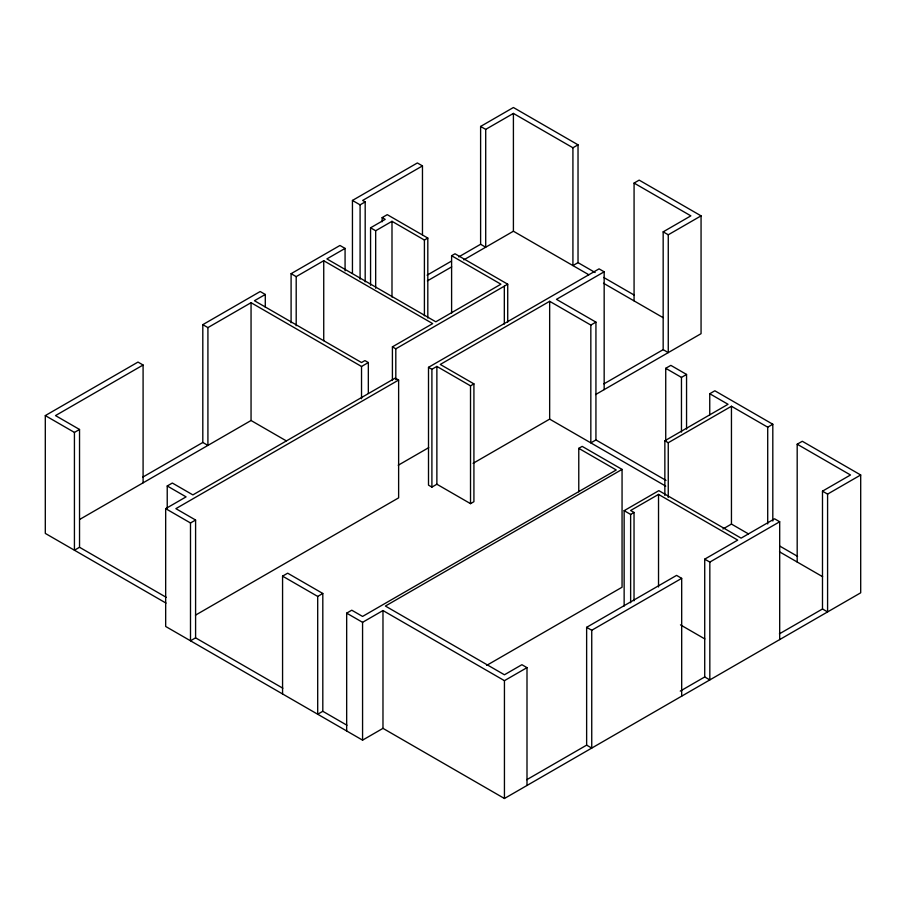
<?xml version="1.0" encoding="UTF-8"?>
<svg xmlns="http://www.w3.org/2000/svg" width="906" height="906" viewBox="0 0 906 906"><rect width="100%" height="100%" fill="white"/><g stroke="black" fill="none" stroke-linecap="round" stroke-linejoin="round"><path stroke-width="1.36" d="M352.445 273.374L352.445 200.441L417.372 162.955L422.468 165.9L422.468 234.631M458.719 256.908L480.61 244.269L480.61 126.444L513.408 107.508L578.028 144.824L578.028 262.638L595.151 272.525M422.468 165.9L362.649 200.441L365.186 201.913L365.186 281.857M480.61 126.444L485.707 129.388L513.408 113.409L572.92 147.769L578.028 144.824M352.445 200.441L360.09 204.858L365.186 201.913M382.151 221.8L382.151 217.599L387.247 214.654L427.813 238.074L427.813 318.017M166.002 603.09L45.3 533.408L45.3 415.594L137.995 362.072L143.091 365.016L143.091 482.83M142.888 477.066L202.808 442.468L202.808 324.654L260.192 291.528L265.288 294.473L265.288 307.089M291.098 322.774L291.098 273.68L339.965 245.469L345.073 248.414L345.073 270.849M370.565 285.299L370.565 227.802L385.197 219.354L382.151 217.599M143.091 365.016L55.504 415.594L79.535 429.467L79.535 547.281L166.228 597.326M202.808 324.654L207.916 327.598L251.053 302.695L361.528 366.477L368.334 362.547L368.334 393.408M265.288 294.473L254.45 300.724L361.528 362.547L364.925 360.588L368.334 362.547M291.098 273.68L296.194 276.624L323.736 260.724L432.672 323.612L392.411 346.851L392.411 380.52M345.073 248.414L326.885 258.912L435.809 321.8L500.916 284.201L451.607 255.73L451.607 313.238M370.565 227.802L375.673 230.747L391.992 221.313L424.404 240.033L427.813 238.074M45.3 415.594L74.428 432.411L79.535 429.467M451.607 255.73L455.005 253.771L507.722 284.201L507.722 322.072M427.1 275.164L451.426 261.121M427.338 280.917L451.664 266.874M463.815 259.852L513.408 231.223L588.821 274.756M634.075 300.883L634.075 183.069L639.172 180.124L701.063 215.855L701.063 333.668L595.604 394.563M79.83 519.353L251.053 420.509L286.251 440.837M392.411 346.851L395.809 348.821L507.722 284.201M167.225 508.425L167.225 485.978L172.333 483.034L192.887 494.903L395.231 378.085L398.629 380.044L398.629 497.858L195.47 615.163M79.535 547.281L74.428 550.225L74.428 432.411M578.028 262.638L572.92 265.583L572.92 147.769M797.189 562.026L797.189 444.212L802.297 441.267L860.7 474.982L860.7 592.807L504.438 798.492L382.978 728.356L362.57 740.145L165.673 626.465L165.673 508.651L186.081 496.873L167.225 485.978M398.629 380.044L175.877 508.651L195.594 520.033L195.594 637.847L282.831 688.209M666.001 480.395L595.933 439.942L595.933 322.128L590.837 325.073L549.659 301.302L440.282 364.45L473.917 383.872L473.917 501.698L470.52 503.657L436.873 484.234L431.902 487.111L428.504 485.14L428.504 367.326L599.059 268.856L604.166 271.8L604.166 389.614M603.894 383.884L663.169 349.659L663.169 231.845L690.859 215.855L634.075 183.069M428.504 367.326L431.902 369.286L436.873 366.42L470.52 385.843L473.917 383.872M604.166 271.8L556.465 299.342L595.933 322.128M663.169 231.845L668.266 234.79L701.063 215.855M165.673 508.651L190.498 522.977L195.594 520.033M398.244 465.231L428.731 447.632M473.091 463.328L549.659 419.116L665.729 486.126M282.57 693.962L282.57 576.137L287.678 573.192L322.808 593.475L322.808 711.289L346.941 725.23M195.594 637.847L190.498 640.791L190.498 522.977M665.729 441.245L665.729 368.312L670.836 365.367L686.555 374.45L686.555 429.15M665.729 368.312L681.459 377.394L686.555 374.45M282.57 576.137L317.7 596.42L322.808 593.475M578.775 491.822L578.775 448.345L582.173 446.375L622.06 469.399L622.06 587.224L486.647 665.4M595.933 439.942L590.837 442.887L590.837 325.073M709.749 414.767L709.749 393.725L714.845 390.78L772.807 424.246L772.807 521.018M346.67 730.961L346.67 613.147L351.766 610.202L362.57 616.431L616.239 469.976L578.775 448.345M664.857 495.469L664.857 440.769L728.039 404.291L709.749 393.725M622.06 469.399L385.39 606.046L504.438 674.777L521.901 664.698L526.998 667.643L526.998 785.457M664.857 440.769L668.254 442.728L731.448 406.25L767.71 427.19L772.807 424.246M346.67 613.147L362.57 622.32L382.978 610.542L504.438 680.666L526.998 667.643M624.143 606.057L624.143 510.678L658.855 490.644L741.108 538.141L774.585 518.81L779.692 521.754L779.692 639.568M680.259 691.097L704.721 676.963L704.721 559.149L737.711 540.101L658.526 494.393L630.633 510.497L634.03 512.456L634.03 600.825M624.143 510.678L630.633 514.427L634.03 512.456M322.808 711.289L317.7 714.234L317.7 596.42M722.931 528.979L731.448 524.064L748.367 533.838M526.782 779.692L586.635 745.14L586.635 627.326L676.578 575.389L681.686 578.345L681.686 696.159M779.375 633.86L822.489 608.979L822.489 491.154L850.496 474.982L797.189 444.212M586.635 627.326L591.743 630.27L681.686 578.345M704.721 559.149L709.828 562.094L779.692 521.754M822.489 491.154L827.586 494.11L860.7 474.982M603.713 277.463L634.279 295.118M603.498 283.238L663.067 317.632M480.61 244.269L485.707 247.213L485.707 129.388M663.169 349.659L668.266 352.604L668.266 234.79M779.885 546.148L797.574 556.363M779.5 551.811L822.637 576.714M822.489 608.979L827.586 611.924L827.586 494.11M680.463 624.868L704.823 638.934M704.721 676.963L709.828 679.908L709.828 562.094M202.808 442.468L207.916 445.412L207.916 327.598M586.635 745.14L591.743 748.084L591.743 630.27M767.71 427.19L767.71 523.962M731.448 406.25L731.448 524.064M681.459 377.394L681.459 432.094M668.254 442.728L668.254 497.428M658.526 494.393L658.526 586.963M630.633 514.427L630.633 602.784M549.659 301.302L549.659 419.116M513.408 113.409L513.408 231.223M504.325 286.171L504.325 324.042M504.438 680.666L504.438 798.492M470.52 385.843L470.52 503.657M436.873 366.42L436.873 484.234M431.902 369.286L431.902 487.111M424.404 240.033L424.404 315.775M395.809 348.821L395.809 379.682M391.992 221.313L391.992 297.055M382.978 610.542L382.978 728.356M375.673 230.747L375.673 288.244M362.57 622.32L362.57 740.145M361.528 366.477L361.528 398.742M360.09 204.858L360.09 279.195M323.736 260.724L323.736 340.667M296.194 276.624L296.194 325.718M251.053 302.695L251.053 420.509"/></g></svg>
